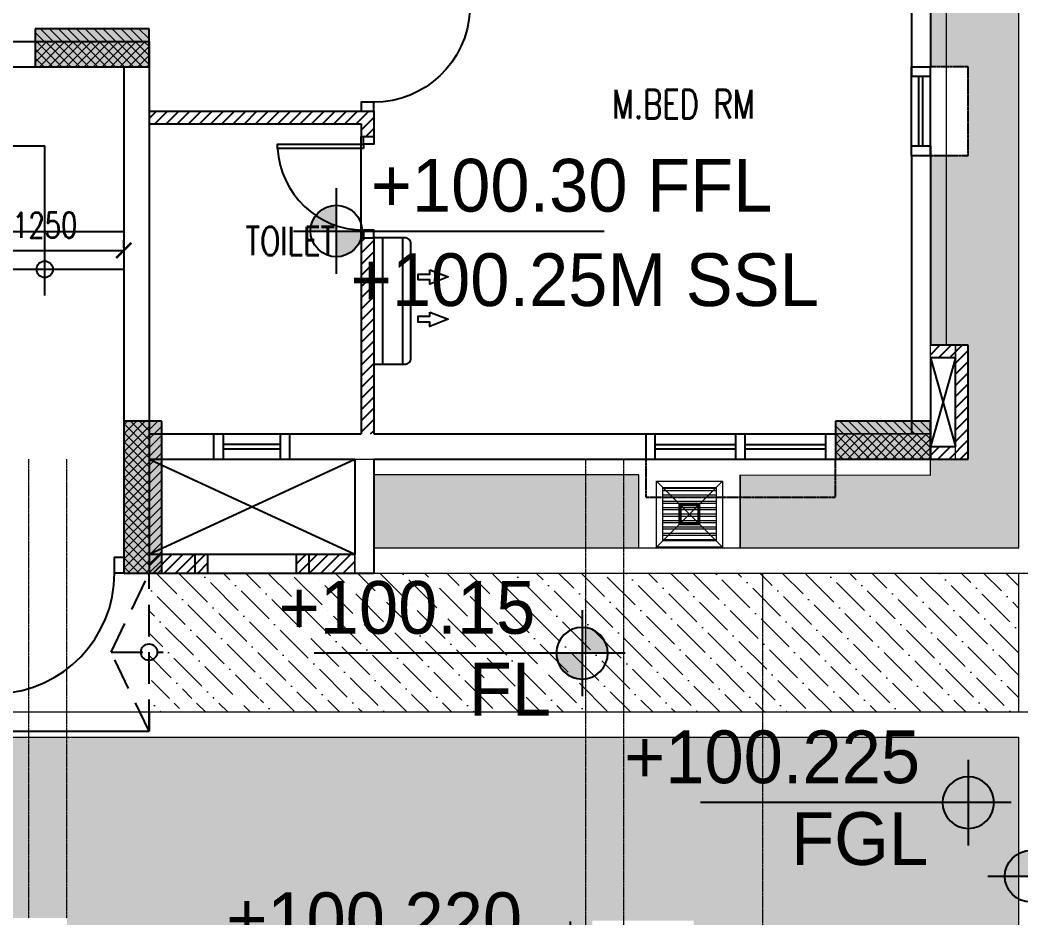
# Model space of a CAD drawing. Header units: millimetres. Extents: x 7964926 to 16080295, y -6277184 to -2986664.
# Drawn here: x 8015916 to 8023827, y -3128835 to -3121740 of the extents above; entities that cross this region are included whole.
import ezdxf

# ---------------------------------------------------------------- set-up
doc = ezdxf.new("R2010")
doc.units = ezdxf.units.MM
doc.header["$LTSCALE"] = 2000
doc.header["$MEASUREMENT"] = 0
doc.header["$PDMODE"] = 35
doc.header["$PDSIZE"] = 100
for name, pattern in [('1', [0, 0, 0]), ('CONTINU', [0, 0, 0]), ('DASHED2', [0.375, 0.25, -0.125]), ('HIDDEN', [0.375, 0.25, -0.125])]:
    doc.linetypes.add(name, pattern=pattern)
for name, color, linetype in [('a-AC units', 7, 'Continuous'), ('a-chajja', 2, 'HIDDEN'), ('a-col', 8, 'DASHED2'), ('a-cutout', 8, 'Continuous'), ('a-dim s', 8, 'Continuous'), ('a-door', 8, 'Continuous'), ('a-hat col', 252, 'Continuous'), ('a-hatch wall', 8, 'Continuous'), ('a-text m', 8, 'Continuous'), ('a-tile drop', 1, 'Continuous'), ('a-wall', 8, 'Continuous'), ('a-window', 8, 'Continuous'), ('L-FL', 7, 'Continuous')]:
    doc.layers.add(name, color=color, linetype=linetype)
for name, color, linetype, lineweight in [('Building block', 7, 'Continuous', 9), ('L - paving', 9, 'Continuous', 5), ('L-CHAMBERS', 50, 'Continuous', 5), ('L-CORECUT', 4, 'Continuous', 5), ('L-ELE 1', 24, 'Continuous', 20), ('L-ELE 2', 30, 'Continuous', 15), ('L-Paver 400x400', 250, '1', 13), ('L-SHRUBS', 96, 'Continuous', 18), ('STR-Capital', 8, 'Continuous', 15), ('STR-Column', 250, 'Continuous', 15), ('STR-Column Hatch', 250, 'Continuous', 15), ('STR-Podium Beam', 8, 'Continuous', 15), ('STR-RCC Up Stand', 250, 'Continuous', 15)]:
    doc.layers.add(name, color=color, linetype=linetype, lineweight=lineweight)
doc.styles.add('a-100 txt m', font='romans.shx', dxfattribs={"width": 0.75, "height": 300})
doc.styles.add('Century Gothic', font='GOTHIC.TTF')
doc.styles.add('romans', font='romans.shx', dxfattribs={"width": 0.75})
doc.styles.get("Standard").update_dxf_attribs({"font": 'romans.shx', "width": 0.75})
doc.dimstyles.new('a-100 dim s', dxfattribs={"dimscale": 200, "dimtxt": 1, "dimasz": 0.6, "dimexe": 0.4, "dimexo": 0.1, "dimgap": 0.5, "dimtad": 1, "dimdec": 0, "dimzin": 1, "dimdsep": 46, "dimtxsty": 'romans', "dimblk": 'ARCHTICK', "dimcen": 0.09, "dimclrd": 8, "dimclre": 8, "dimclrt": 2, "dimadec": 0, "dimazin": 0, "dimtfac": 1, "dimtdec": 0, "dimtofl": 0, "dimtmove": 2, "dimatfit": 3, "dimfxl": 1, "dimtolj": 1, "dimtzin": 0, "dimlwd": -1, "dimlwe": -1, "dimarcsym": 0})
pattern_1 = [(45, (1286095.437, 166168.526), (-44.1941738, 44.1941738), [])]
pattern_2 = [(315, (7519097.237, -610625.35), (35.3553391, 35.3553391), []), (45, (7519097.237, -610625.35), (-35.3553391, 35.3553391), [])]
pattern_3 = [(315, (7525272.237, -613725.35), (35.3553391, 35.3553391), []), (45, (7525272.237, -613725.35), (-35.3553391, 35.3553391), [])]
pattern_4 = [(45, (5505451.44, -3622948.786), (-35.3553391, 35.3553391), []), (135, (5505451.44, -3622948.786), (-35.3553391, -35.3553391), [])]
pattern_5 = [(315, (7627227.187, -624437.335), (35.3553391, 35.3553391), [])]
pattern_6 = [(45, (5519563.427, -3514818.836), (-35.3553391, 35.3553391), [])]
pattern_7 = [(315, (7633402.187, -627537.335), (35.3553391, 35.3553391), [])]

# ---------------------------------------------------------------- blocks, each defined once
blk = doc.blocks.new('basement - column')
at = {"layer": 'a-hat col'}
h = blk.add_hatch(color=256, dxfattribs=at)
h.dxf.hatch_style = 1
h.paths.add_polyline_path([(28850, -35749.3), (27950, -35749.3), (27950, -36049.3), (28850, -36049.3)])
h = blk.add_hatch(color=256, dxfattribs=at)
h.dxf.hatch_style = 1
h.paths.add_polyline_path([(28950, -38849.3), (28650, -38849.3), (28650, -40049.4), (28950, -40049.4)])
h = blk.add_hatch(color=256, dxfattribs=at)
h.dxf.hatch_style = 1
h.paths.add_polyline_path([(35025, -38849.3), (34275, -38849.3), (34275, -39149.3), (35025, -39149.3)])
at = {"layer": 'a-col', "linetype": 'DASHED2', "ltscale": 0.001}
for points in [[(27950, -35749.3), (27950, -36049.3), (28850, -36049.3), (28850, -35749.3)], [(28650, -40049.4), (28950, -40049.4), (28950, -38849.3), (28650, -38849.3)], [(34275, -38849.3), (34275, -39149.3), (35025, -39149.3), (35025, -38849.3)]]:
    blk.add_lwpolyline(points, close=True, dxfattribs=at)
blk = doc.blocks.new('finish lvl')
h = blk.add_hatch(color=256)
edge = h.paths.add_edge_path()
edge.add_ellipse((0.0378, 0.003), major_axis=(-0.0305, 0.0305), ratio=1, start_angle=-45, end_angle=45)
edge.add_line((-0.0053, 0.003), (0.0378, 0.003))
edge.add_line((0.0378, 0.003), (0.0378, 0.0461))
edge = h.paths.add_edge_path()
edge.add_ellipse((0.0378, 0.003), major_axis=(-0.0305, 0.0305), ratio=1, start_angle=135, end_angle=225)
edge.add_line((0.0809, 0.003), (0.0378, 0.003))
edge.add_line((0.0378, 0.003), (0.0378, -0.0401))
for p, q in [((0.0378, 0.0748), (0.0378, -0.0688)), ((-0.034, 0.003), (0.4857, 0.003))]:
    blk.add_line(p, q)
blk.add_ellipse((0.0378, 0.003), major_axis=(-0.0305, 0.0305), ratio=1, start_param=1.570796326794534, end_param=7.85398163397412)
at = {"layer": 'L-FL'}
for tag, p in [('%%P0.00', (0.1256, 0.0357)), ('FIN.LVL.', (0.1075, -0.103))]:
    blk.add_attdef(tag, p, '', height=0.08, dxfattribs=at)
blk = doc.blocks.new('*U160')
for points in [[(0, 80), (60, 80), (60, 0), (0, 0)], [(800, 80), (740, 80), (740, 0), (800, 0)]]:
    blk.add_lwpolyline(points)
blk.add_lwpolyline([(95, 0), (95, -679.1), (60, -679.1), (60, 0)], close=True)
blk.add_arc((57.5, 2.4), 682.5, 273.15305, 359.7973)
blk = doc.blocks.new('*U163')
blk.add_line((70, 0), (70, 0))
blk.add_lwpolyline([(795, 100), (795, 859.2), (830, 859.2), (830, 100)], close=True)
for points in [[(0, 100), (70, 100), (70, 0), (0, 0)], [(900, 0), (830, 0), (830, 100), (900, 100)]]:
    blk.add_lwpolyline(points)
blk.add_arc((830, 100), 760, 92.63956, 180)
blk = doc.blocks.new('AC IDU')
at = {"color": 8}
for p, q in [((419493, 283872.3), (419493, 284872.3)), ((419651, 283872.3), (419651, 284872.3))]:
    blk.add_line(p, q, dxfattribs=at)
blk.add_lwpolyline([(419423, 284872.3), (419668, 284872.3, -0.414214), (419718, 284822.3), (419718, 283922.3, -0.414214), (419668, 283872.3), (419423, 283872.3)], format="xyb", close=True, dxfattribs=at)
at = {"color": 252}
for points in [[(419866.6, 284459.6), (420011.7, 284516.3), (419866.6, 284573.1), (419866.6, 284539), (419775.8, 284539), (419775.8, 284493.6), (419866.6, 284493.6)], [(419866.6, 284126), (420011.7, 284182.7), (419866.6, 284239.5), (419866.6, 284205.4), (419775.8, 284205.4), (419775.8, 284160), (419866.6, 284160)]]:
    blk.add_lwpolyline(points, close=True, dxfattribs=at)
blk = doc.blocks.new('*U162')
blk.add_line((1026.7, 0), (1026.7, 0))
for points in [[(0, 125.7), (73.3, 125.7), (73.3, 0), (0, 0)], [(1100, 0), (1026.7, 0), (1026.7, 125.7), (1100, 125.7)]]:
    blk.add_lwpolyline(points)
blk.add_lwpolyline([(110, 0), (110, -952.6), (73.3, -952.6), (73.3, 0)], close=True)
blk.add_arc((73.3, 0), 953.3, 272.20423, 0)
blk = doc.blocks.new('_ArchTick')
at = {"color": 0, "linetype": 'ByBlock', "const_width": 0.15}
blk.add_lwpolyline([(-0.5, -0.5), (0.5, 0.5)], dxfattribs=at)
blk = doc.blocks.new('*D413')
at = {"layer": 'a-dim s', "color": 8, "transparency": 16777216}
for p, q in [((4750, -13530.6), (4750, -13470.6)), ((6000, -13530.6), (6000, -13470.6)), ((4750, -13550.6), (6000, -13550.6))]:
    blk.add_line(p, q, dxfattribs=at)
at = {"layer": 'Defpoints', "color": 0, "transparency": 16777216}
for p in [(4750, -13550.6), (6000, -13550.6), (6000, -13550.6)]:
    blk.add_point(p, dxfattribs=at)
at = {"layer": 'a-dim s', "color": 8, "transparency": 16777216, "xscale": 120, "yscale": 120, "zscale": 120, "rotation": 180}
blk.add_blockref('_ArchTick', (4750, -13550.6), dxfattribs=at)
at = {"layer": 'a-dim s', "color": 8, "transparency": 16777216, "xscale": 120, "yscale": 120, "zscale": 120}
blk.add_blockref('_ArchTick', (6000, -13550.6), dxfattribs=at)
at = {"layer": 'a-dim s', "color": 2, "transparency": 16777216, "insert": (5375, -13350.6), "char_height": 200, "attachment_point": 5, "style": 'romans'}
blk.add_mtext('\\A1;1250', dxfattribs=at)
blk = doc.blocks.new('GROUND FLOOR -CORE')
at = {"layer": 'a-door'}
for p, q in [((1464.5, -12725), (5375, -12725)), ((5375, -13906.1), (5375, -12725)), ((4750, -13400), (6000, -13400)), ((4750, -13700), (6000, -13700))]:
    blk.add_line(p, q, dxfattribs=at)
at = {"layer": 'a-door', "linetype": 'HIDDEN', "ltscale": 0.5}
for p, q in [((6200, -17350), (6200, -16100)), ((5900, -16725), (6312.2, -16725)), ((4600, -17350), (6200, -17350))]:
    blk.add_line(p, q, dxfattribs=at)
blk.add_lwpolyline([(6200, -17350), (5900, -16725), (6200, -16100)], dxfattribs=at)
at = {"layer": 'a-door'}
for centre in [(5375, -13700), (6200, -16725)]:
    blk.add_circle(centre, 65, dxfattribs=at)
at = {"layer": 'a-wall'}
for p, q in [((-550, -11900), (6200, -11900)), ((6200, -11900), (6200, -16100)), ((-550, -12100), (6000, -12100)), ((6000, -12100), (6000, -16100)), ((6200, -15950), (6200, -16100)), ((6000, -16100), (6200, -16100))]:
    blk.add_line(p, q, dxfattribs=at)
at = {"layer": 'a-door', "extrusion": (0, 0, -1), "xscale": -1, "zscale": -1, "rotation": 5.69075570667e-05}
blk.add_blockref('*U162', (-4900, -16100), dxfattribs=at)
at = {"layer": 'a-dim s'}
dim = blk.add_linear_dim(base=(6000, -13550.6), p1=(4750, -13550.6), p2=(6000, -13550.6), dimstyle='a-100 dim s', dxfattribs=at)
dim.commit()
dim.dimension.update_dxf_attribs({"geometry": '*D413', "text_midpoint": (5375, -13350.6)})
blk = doc.blocks.new('block 1')
at = {"layer": 'a-hatch wall'}
h = blk.add_hatch(dxfattribs=at)
h.set_pattern_fill('ANSI31', color=256, scale=500)
h.set_pattern_definition(pattern_1)
h.paths.add_polyline_path([(8096293.7, -2885805.3), (8094518.7, -2885805.3), (8094518.7, -2885905.3), (8096193.7, -2885905.3), (8096193.7, -2886005.3), (8096293.7, -2886005.3)])
h = blk.add_hatch(dxfattribs=at)
h.set_pattern_fill('ANSI31', color=256, scale=500)
h.set_pattern_definition(pattern_1)
h.paths.add_polyline_path([(8096293.7, -2886805.3), (8096193.7, -2886805.3), (8096193.7, -2887555.3), (8096193.7, -2887555.3), (8096193.7, -2888355.3), (8096293.7, -2888355.3)])
h = blk.add_hatch(dxfattribs=at)
h.set_pattern_fill('ANSI31', color=256, scale=500)
h.set_pattern_definition(pattern_1)
h.paths.add_polyline_path([(8100993.7, -2887655.3), (8100693.7, -2887655.3), (8100693.7, -2887755.3), (8100893.7, -2887755.3), (8100893.7, -2888455.3), (8100693.7, -2888455.3), (8100693.7, -2888555.3), (8100993.7, -2888555.3)])
h = blk.add_hatch(dxfattribs=at)
h.set_pattern_fill('ANSI31', color=256, scale=500)
h.set_pattern_definition(pattern_1)
h.paths.add_polyline_path([(8096143.7, -2889305.3), (8095681.2, -2889305.3), (8095681.2, -2889455.3), (8096143.7, -2889455.3)])
h.paths.add_polyline_path([(8094981.2, -2889305.3), (8094518.7, -2889305.3), (8094518.7, -2889455.3), (8094981.2, -2889455.3)])
at = {"layer": 'a-chajja', "ltscale": 0.005}
for points in [[(8100693.7, -2886155.3), (8100993.7, -2886155.3), (8100993.7, -2885455.3), (8100693.7, -2885455.3)], [(8098443.7, -2888555.3), (8098443.7, -2888855.3), (8099943.7, -2888855.3), (8099943.7, -2888555.3)]]:
    blk.add_lwpolyline(points, dxfattribs=at)
at = {"layer": 'a-cutout', "linetype": 'HIDDEN', "ltscale": 1000}
for p, q in [((8100893.7, -2887755.3), (8100693.7, -2888455.3)), ((8100693.7, -2887755.3), (8100893.7, -2888455.3)), ((8094518.7, -2889305.3), (8096143.7, -2888555.3)), ((8094518.7, -2888555.3), (8096143.7, -2889305.3))]:
    blk.add_line(p, q, dxfattribs=at)
at = {"layer": 'a-door'}
for p, q in [((8094981.2, -2889305.3), (8095681.2, -2889305.3)), ((8094981.2, -2889455.3), (8095681.2, -2889455.3))]:
    blk.add_line(p, q, dxfattribs=at)
at = {"layer": 'a-tile drop', "color": 8}
blk.add_line((8096193.7, -2886805.3), (8096193.7, -2886005.3), dxfattribs=at)
at = {"layer": 'a-wall'}
for p, q in [((8100693.7, -2884705.3), (8100693.7, -2885455.3)), ((8100543.7, -2884855.3), (8100543.7, -2885455.3)), ((8087768.7, -2885255.3), (8094518.7, -2885255.3)), ((8094518.7, -2885255.3), (8094518.7, -2885805.3)), ((8089018.7, -2885455.3), (8094318.7, -2885455.3)), ((8094318.7, -2885455.3), (8094318.7, -2888555.3)), ((8100543.7, -2885455.3), (8100693.7, -2885455.3)), ((8094518.7, -2885805.3), (8096293.7, -2885805.3)), ((8096293.7, -2885805.3), (8096293.7, -2886005.3)), ((8094518.7, -2885905.3), (8096193.7, -2885905.3)), ((8094518.7, -2885905.3), (8094518.7, -2888355.3)), ((8096193.7, -2885905.3), (8096193.7, -2886005.3)), ((8096193.7, -2886005.3), (8096293.7, -2886005.3)), ((8100543.7, -2886155.3), (8100543.7, -2887655.3)), ((8100543.7, -2886155.3), (8100693.7, -2886155.3)), ((8100693.7, -2886155.3), (8100693.7, -2887655.3)), ((8096193.7, -2886805.3), (8096293.7, -2886805.3)), ((8096193.7, -2886805.3), (8096193.7, -2888355.3)), ((8096293.7, -2886805.3), (8096293.7, -2888355.3)), ((8100543.7, -2887655.3), (8100543.7, -2888355.3)), ((8100993.7, -2887655.3), (8100693.7, -2887655.3)), ((8100993.7, -2888555.3), (8100993.7, -2887655.3)), ((8094518.7, -2888355.3), (8095031.2, -2888355.3)), ((8095031.2, -2888555.3), (8095031.2, -2888355.3)), ((8095631.2, -2888355.3), (8096193.7, -2888355.3)), ((8095631.2, -2888555.3), (8095631.2, -2888355.3)), ((8096293.7, -2888355.3), (8098443.7, -2888355.3)), ((8098443.7, -2888355.3), (8098443.7, -2888555.3)), ((8098443.7, -2888355.3), (8098443.7, -2888505.3)), ((8094318.7, -2888555.3), (8094318.7, -2889455.3)), ((8094518.7, -2888555.3), (8095031.2, -2888555.3)), ((8094518.7, -2888555.3), (8094518.7, -2889305.3)), ((8095631.2, -2888555.3), (8096143.7, -2888555.3)), ((8096143.7, -2888555.3), (8096143.7, -2889305.3)), ((8096293.7, -2888555.3), (8098443.7, -2888555.3)), ((8096293.7, -2888555.3), (8096293.7, -2889455.3)), ((8100693.7, -2888555.3), (8100993.7, -2888555.3)), ((8094518.7, -2889305.3), (8094981.2, -2889305.3)), ((8094981.2, -2889305.3), (8094981.2, -2889455.3)), ((8095681.2, -2889305.3), (8096143.7, -2889305.3)), ((8095681.2, -2889305.3), (8095681.2, -2889455.3)), ((8094318.7, -2889455.3), (8094981.2, -2889455.3)), ((8095681.2, -2889455.3), (8096293.7, -2889455.3))]:
    blk.add_line(p, q, dxfattribs=at)
blk.add_lwpolyline([(8100693.7, -2888455.3), (8100893.7, -2888455.3), (8100893.7, -2887755.3), (8100693.7, -2887755.3), (8100693.7, -2888555.3)], dxfattribs=at)
at = {"layer": 'a-window'}
for p, q in [((8100543.7, -2886155.3), (8100543.7, -2885455.3)), ((8100693.7, -2886155.3), (8100693.7, -2885455.3)), ((8100603.7, -2886080.3), (8100603.7, -2885530.3)), ((8100633.7, -2886080.3), (8100633.7, -2885530.3)), ((8095031.2, -2888355.3), (8095631.2, -2888355.3)), ((8095106.2, -2888555.3), (8095106.2, -2888355.3)), ((8095556.2, -2888555.3), (8095556.2, -2888355.3)), ((8098443.7, -2888355.3), (8099943.7, -2888355.3)), ((8098518.7, -2888555.3), (8098518.7, -2888355.3)), ((8099156.2, -2888555.3), (8099156.2, -2888355.3)), ((8099231.2, -2888555.3), (8099231.2, -2888355.3)), ((8099868.7, -2888555.3), (8099868.7, -2888355.3)), ((8095106.2, -2888437.8), (8095556.2, -2888437.8)), ((8098518.7, -2888439.6), (8099156.2, -2888439.6)), ((8099231.2, -2888439.6), (8099868.7, -2888439.6)), ((8095106.2, -2888472.8), (8095556.2, -2888472.8)), ((8098518.7, -2888474.6), (8099156.2, -2888474.6)), ((8099231.2, -2888474.6), (8099868.7, -2888474.6)), ((8095031.2, -2888555.3), (8095631.2, -2888555.3)), ((8098443.7, -2888555.3), (8099943.7, -2888555.3))]:
    blk.add_line(p, q, dxfattribs=at)
for points in [[(8100543.7, -2885455.3), (8100543.7, -2885530.3), (8100693.7, -2885530.3), (8100693.7, -2885455.3)], [(8100543.7, -2886155.3), (8100543.7, -2886080.3), (8100693.7, -2886080.3), (8100693.7, -2886155.3)]]:
    blk.add_lwpolyline(points, dxfattribs=at)
at = {"ltscale": 750}
blk.add_blockref('GROUND FLOOR -CORE', (8088318.7, -2873355.3), dxfattribs=at)
at = {"layer": 'a-AC units', "xscale": -1, "rotation": 180.0000000001228}
blk.add_blockref('AC IDU', (7676870.7, -2602933.1), dxfattribs=at)
blk.add_blockref('AC IDU', (7676870.7, -2602933.1), dxfattribs=at)
at = {"layer": 'a-door', "xscale": -1, "rotation": 270}
blk.add_blockref('*U163', (8096193.7, -2885805.3), dxfattribs=at)
at = {"layer": 'a-door', "rotation": 270}
blk.add_blockref('*U160', (8096213.7, -2886005.3), dxfattribs=at)

msp = doc.modelspace()

# ---------------------------------------------------------------- hatches: boundary and pattern name
at = {"layer": 'L - paving'}
h = msp.add_hatch(dxfattribs=at)
h.set_pattern_fill('ANSI36', color=256, scale=1000, angle=90)
h.set_pattern_definition([(135, (0.13, -1e-05), (-243.067956, 66.2912607), [312.5, -62.5, 0, -62.5])])
edge = h.paths.add_edge_path()
edge.add_line((8023811.3, -3126110), (8018711.3, -3126110))
edge.add_line((8018711.3, -3126110), (8017036.2, -3126110))
edge.add_line((8017036.2, -3126110), (8017036.2, -3126110))
edge.add_line((8017036.2, -3126110), (8016936.3, -3126110))
edge.add_line((8016936.3, -3126110), (8016936.3, -3126186.2))
edge.add_arc((8016862, -3127136.6), 953.3, 2.20417, 85.53081, ccw=False)
edge.add_line((8017814.6, -3127100), (8017814.6, -3127136.6))
edge.add_line((8017814.6, -3127136.6), (8016936.3, -3127136.6))
edge.add_line((8016936.3, -3127136.6), (8016936.3, -3127210))
edge.add_line((8016936.3, -3127210), (8023811.3, -3127210))
edge.add_line((8023811.3, -3127210), (8023811.3, -3126110))
edge = h.paths.add_edge_path(flags=17)
edge.add_line((8016936.3, -3126186.2), (8016936.3, -3127100))
edge.add_line((8016936.3, -3127100), (8017814.6, -3127100))
edge.add_arc((8016862, -3127136.6), 953.3, 2.20417, 85.53081)
at = {"layer": 'L-Paver 400x400', "true_color": 0x636466}
h = msp.add_hatch(dxfattribs=at)
h.set_pattern_fill('ANSI32', color=251, scale=135, angle=315)
h.set_pattern_definition([(0, (22333.407, 22624.82), (1e-14, 50.625), []), (0, (22350.28, 22607.944), (1e-14, 50.625), [])])
h.paths.add_polyline_path([(8021417.2, -3125434.3), (8020997.2, -3125434.3), (8020997.2, -3125854.3), (8021417.2, -3125854.3)])
at = {"layer": 'L-SHRUBS'}
h = msp.add_hatch(dxfattribs=at)
h.set_pattern_fill('GRASS', color=256, scale=200)
h.paths.add_polyline_path([(8023661.3, -3113810), (8023661.3, -3113760), (8023111.3, -3113760), (8023111.3, -3113810)])
h.paths.add_polyline_path([(8021784, -3118777.2), (8022584, -3118777.2), (8022584, -3119575.8), (8021784, -3119575.8)], flags=16)
h.paths.add_polyline_path([(8021607.2, -3125334.9), (8021606.7, -3125910), (8023661.3, -3125910), (8023661.3, -3114010), (8023111.3, -3114010), (8023111.3, -3115510), (8023411.3, -3115510), (8023411.3, -3116410), (8021786.3, -3116410), (8021786.3, -3117910), (8021486.3, -3117910), (8021486.3, -3118260), (8020736.2, -3118260), (8020136.3, -3118260), (8020136.3, -3121235), (8022361.2, -3121235), (8022361.2, -3121260), (8023111.2, -3121260), (8023111.2, -3121360), (8023111.3, -3121360), (8023111.3, -3122110), (8023411.3, -3122110), (8023411.3, -3122810), (8023111.3, -3122810), (8023111.3, -3124310), (8023411.3, -3124310), (8023411.3, -3125210), (8023111.2, -3125210), (8023111.2, -3125210), (8023111, -3125210), (8023111.1, -3125335.1)])
h.paths.add_polyline_path([(8020806.7, -3125910), (8020806.7, -3125335), (8018711.3, -3125335), (8018711.3, -3125910)])
h.paths.add_polyline_path([(8023211.3, -3118331.7), (8023561.3, -3118331.7), (8023561.3, -3117981.7), (8023211.3, -3117981.7)], flags=16)
h = msp.add_hatch(dxfattribs=at)
h.set_pattern_fill('GRASS', color=256, scale=200)
edge = h.paths.add_edge_path()
edge.add_line((8023661.3, -3113810), (8023661.3, -3113760))
edge.add_line((8023661.3, -3113810), (8023111.3, -3113810))
edge.add_line((8023111.3, -3113760), (8023111.3, -3113810))
edge.add_line((8023111.3, -3113810), (8023661.3, -3113810))
h.paths.add_polyline_path([(8021784, -3118777.2), (8022584, -3118777.2), (8022584, -3119575.8), (8021784, -3119575.8)], flags=16)
h.paths.add_polyline_path([(8020806.7, -3125910), (8020806.7, -3125335), (8018711.3, -3125335), (8018711.3, -3125910)])
h.paths.add_polyline_path([(8023561.3, -3118331.7), (8023211.3, -3118331.7), (8023211.3, -3117981.7), (8023561.3, -3117981.7)])
h.paths.add_polyline_path([(8023236.1, -3121235), (8023236.1, -3122110), (8023411.3, -3122110), (8023411.3, -3122810), (8023111.3, -3122810), (8023111.3, -3124310), (8023411.3, -3124310), (8023411.3, -3125210), (8023111.2, -3125210), (8023111.2, -3125210), (8023111, -3125210), (8023111.1, -3125335.1), (8021607.2, -3125334.9), (8021606.7, -3125910), (8023811.3, -3125910), (8023811.3, -3114010), (8023111.3, -3114010), (8023111.3, -3115510), (8023411.3, -3115510), (8023411.3, -3116410), (8021786.3, -3116410), (8021786.3, -3117910), (8021486.3, -3117910), (8021486.3, -3118260), (8020736.2, -3118260), (8020136.3, -3118260), (8020136.3, -3121235)])
h = msp.add_hatch(dxfattribs=at)
h.set_pattern_fill('GRASS', color=256, scale=200)
h.set_pattern_definition([(90, (83511.5, 57551.15), (-141.4213562, 141.4213562), [37.5, -245.3427126]), (45, (83511.5, 57551.15), (-141.4213562, 141.4213562), [37.5, -162.5]), (135, (83511.5, 57551.15), (-141.4213562, -141.4213562), [37.5, -162.5])])
edge = h.paths.add_edge_path()
edge.add_arc((7993336.1, -3138285), 550, 180, 270)
edge.add_line((7993336.1, -3138835), (7998973.7, -3138835))
edge.add_line((7998973.7, -3138835), (7998973.7, -3138410))
edge.add_line((7998973.7, -3138410), (7995136.3, -3138410))
edge.add_line((7995136.3, -3138410), (7995136.3, -3138585))
edge.add_line((7995136.3, -3138585), (7993636.3, -3138585))
edge.add_line((7993636.3, -3138585), (7993636.3, -3138285))
edge.add_line((7993636.3, -3138285), (7992786.1, -3138285))
h.paths.add_polyline_path([(8013398.7, -3138835), (8013398.7, -3138285), (8013386.3, -3138285), (8013386.3, -3138410), (8011886.3, -3138410), (8011886.3, -3138394), (8002736.1, -3138410), (8001562, -3138410), (8000943, -3138410), (8000186.3, -3138410), (7999723.7, -3138410), (7999723.7, -3138835)])
h.paths.add_polyline_path([(8021751.1, -3135423), (8022551.1, -3135423), (8022551.1, -3136221.6), (8021751.1, -3136221.6)], flags=16)
h.paths.add_polyline_path([(8014457.4, -3126783.4), (8014457, -3125984.8), (8015257.4, -3125983.4), (8015257.4, -3126783.4)], flags=16)
h.paths.add_polyline_path([(8023561.3, -3136560), (8023211.3, -3136560), (8023211.3, -3136210), (8023561.3, -3136210)])
edge = h.paths.add_edge_path()
edge.add_line((8007986.1, -3125310), (8007986.1, -3126310))
edge.add_line((8007986.1, -3126310), (8013086.3, -3126310))
edge.add_line((8013086.3, -3126310), (8013086.3, -3128835))
edge.add_line((8013086.3, -3128835), (8016286.3, -3128835))
edge.add_line((8016286.3, -3128835), (8016286.3, -3129610))
edge.add_line((8016286.3, -3129610), (8020439.7, -3129619.6))
edge.add_line((8020439.7, -3129619.6), (8020439.7, -3128855))
edge.add_line((8020439.7, -3128855), (8021239.7, -3128855))
edge.add_line((8021239.7, -3128855), (8021239.7, -3129653.5))
edge.add_line((8021239.7, -3129653.5), (8020811.1, -3129653.5))
edge.add_line((8020811.1, -3129653.5), (8020811.1, -3138285))
edge.add_line((8020811.1, -3138285), (8020686.2, -3138285))
edge.add_line((8020686.2, -3138285), (8020686.1, -3138410))
edge.add_line((8020686.1, -3138410), (8019936.3, -3138410))
edge.add_line((8019936.3, -3138410), (8019936.3, -3138585))
edge.add_line((8019936.3, -3138585), (8018436.3, -3138585))
edge.add_line((8018436.3, -3138585), (8018436.3, -3138285))
edge.add_line((8018436.3, -3138285), (8014148.7, -3138285))
edge.add_line((8014148.7, -3138285), (8014148.7, -3138835))
edge.add_line((8014148.7, -3138835), (8021361.3, -3138835))
edge.add_arc((8021503.5, -3136531.6), 2307.7, 266.46598, 359.91659)
edge.add_line((8023811.3, -3136535), (8023811.3, -3127410))
edge.add_line((8023811.3, -3127410), (8015336.3, -3127410))
edge.add_line((8015336.3, -3127410), (8015336.3, -3125910))
edge.add_line((8015336.3, -3125910), (8014586.3, -3125910))
edge.add_line((8014586.3, -3125910), (8014586.3, -3125310))
edge.add_line((8014586.3, -3125310), (8007986.1, -3125310))
at = {"layer": 'STR-Column Hatch'}
h = msp.add_hatch(dxfattribs=at)
h.set_pattern_fill('ANSI31', color=250, scale=400, angle=-90)
h.set_pattern_definition(pattern_5)
h.paths.add_polyline_path([(8016036.1, -3121810), (8016036.1, -3121910), (8016936.1, -3121910), (8016936.1, -3121810)])
h = msp.add_hatch(dxfattribs=at)
h.set_pattern_fill('ANSI31', color=250, scale=400, angle=-90)
h.set_pattern_definition(pattern_5)
h.paths.add_polyline_path([(8016036.1, -3121810), (8016036.1, -3121910), (8016936.1, -3121910), (8016936.1, -3121810)])
h = msp.add_hatch(dxfattribs=at)
h.set_pattern_fill('ANSI37', color=250, scale=400, angle=-90)
h.set_pattern_definition(pattern_2)
h.paths.add_polyline_path([(8016036.1, -3121910), (8016036.1, -3122110), (8016936.1, -3122110), (8016936.1, -3121910)])
h = msp.add_hatch(dxfattribs=at)
h.set_pattern_fill('ANSI37', color=250, scale=400, angle=-90)
h.set_pattern_definition(pattern_2)
h.paths.add_polyline_path([(8016036.1, -3121910), (8016036.1, -3122110), (8016936.1, -3122110), (8016936.1, -3121910)])
h = msp.add_hatch(dxfattribs=at)
h.set_pattern_fill('ANSI37', color=250, scale=400)
h.set_pattern_definition(pattern_4)
h.paths.add_polyline_path([(8016736.1, -3126110), (8016936.1, -3126110), (8016936.1, -3124910), (8016736.1, -3124910)])
h = msp.add_hatch(dxfattribs=at)
h.set_pattern_fill('ANSI37', color=250, scale=400)
h.set_pattern_definition(pattern_4)
h.paths.add_polyline_path([(8016736.1, -3126110), (8016936.1, -3126110), (8016936.1, -3124910), (8016736.1, -3124910)])
h = msp.add_hatch(dxfattribs=at)
h.set_pattern_fill('ANSI31', color=250, scale=400)
h.set_pattern_definition(pattern_6)
h.paths.add_polyline_path([(8016936.1, -3126110), (8017036.1, -3126110), (8017036.1, -3124910), (8016936.1, -3124910)])
h = msp.add_hatch(dxfattribs=at)
h.set_pattern_fill('ANSI31', color=250, scale=400)
h.set_pattern_definition(pattern_6)
h.paths.add_polyline_path([(8016936.1, -3126110), (8017036.1, -3126110), (8017036.1, -3124910), (8016936.1, -3124910)])
h = msp.add_hatch(dxfattribs=at)
h.set_pattern_fill('ANSI31', color=250, scale=400, angle=-90)
h.set_pattern_definition(pattern_7)
h.paths.add_polyline_path([(8022361.1, -3124910), (8022361.1, -3125010), (8023111.1, -3125010), (8023111.1, -3124910)])
h = msp.add_hatch(dxfattribs=at)
h.set_pattern_fill('ANSI31', color=250, scale=400, angle=-90)
h.set_pattern_definition(pattern_7)
h.paths.add_polyline_path([(8022361.1, -3124910), (8022361.1, -3125010), (8023111.1, -3125010), (8023111.1, -3124910)])
h = msp.add_hatch(dxfattribs=at)
h.set_pattern_fill('ANSI37', color=250, scale=400, angle=-90)
h.set_pattern_definition(pattern_3)
h.paths.add_polyline_path([(8022361.1, -3125010), (8022361.1, -3125210), (8023111.1, -3125210), (8023111.1, -3125010)])
h = msp.add_hatch(dxfattribs=at)
h.set_pattern_fill('ANSI37', color=250, scale=400, angle=-90)
h.set_pattern_definition(pattern_3)
h.paths.add_polyline_path([(8022361.1, -3125010), (8022361.1, -3125210), (8023111.1, -3125210), (8023111.1, -3125010)])

# ---------------------------------------------------------------- linework, layer by layer
at = {"layer": 'a-door'}
for p, q in [((8017298.8, -3125960), (8018198.8, -3125960)), ((8017298.8, -3126110), (8018198.8, -3126110))]:
    msp.add_line(p, q, dxfattribs=at)
at = {"layer": 'a-wall'}
for p, q in [((8016936.3, -3125960), (8017298.8, -3125960)), ((8016936.3, -3125960), (8017298.8, -3125960)), ((8017298.8, -3125960), (8017298.8, -3126110)), ((8017298.8, -3125960), (8017298.8, -3126110)), ((8018198.8, -3125960), (8018561.3, -3125960)), ((8018198.8, -3125960), (8018198.8, -3126110)), ((8018198.8, -3125960), (8018561.3, -3125960)), ((8018198.8, -3125960), (8018198.8, -3126110)), ((8016736.3, -3126110), (8017298.8, -3126110)), ((8016736.3, -3126110), (8017298.8, -3126110)), ((8018198.8, -3126110), (8018711.3, -3126110)), ((8018198.8, -3126110), (8018711.3, -3126110)), ((8016936.3, -3127210), (8016936.3, -3127360)), ((8016936.3, -3127210), (8016936.3, -3127360)), ((8015336.3, -3127360), (8016936.3, -3127360)), ((8015336.3, -3127360), (8016936.3, -3127360))]:
    msp.add_line(p, q, dxfattribs=at)
at = {"layer": 'L-CHAMBERS'}
for p, q in [((8020947.2, -3125384.3), (8021467.2, -3125904.3)), ((8020947.2, -3125904.3), (8021467.2, -3125384.3))]:
    msp.add_line(p, q, dxfattribs=at)
for points in [[(8020807.2, -3125910), (8020807.2, -3125334.9)], [(8021607.2, -3125334.9), (8021607.2, -3125910)]]:
    msp.add_lwpolyline(points, dxfattribs=at)
for points in [[(8021467.2, -3125904.3), (8020947.2, -3125904.3), (8020947.2, -3125384.3), (8021467.2, -3125384.3)], [(8021417.2, -3125854.3), (8020997.2, -3125854.3), (8020997.2, -3125434.3), (8021417.2, -3125434.3)]]:
    msp.add_lwpolyline(points, close=True, dxfattribs=at)
at = {"layer": 'L-CORECUT', "const_width": 25}
msp.add_lwpolyline([(8021131.7, -3125570.7), (8021281.7, -3125570.7), (8021281.7, -3125720.7), (8021131.7, -3125720.7)], close=True, dxfattribs=at)
at = {"layer": 'L-ELE 1'}
for p, q in [((8018711.3, -3125910), (8023661.3, -3125910)), ((8018711.3, -3126110), (8024011.3, -3126110))]:
    msp.add_line(p, q, dxfattribs=at)
at = {"layer": 'L-ELE 2'}
for p, q in [((8023811.3, -3125910), (8023811.3, -3114010)), ((8018711.3, -3125910), (8023811.3, -3125910)), ((8023811.3, -3127210), (8023811.3, -3126110)), ((8024011.3, -3127210), (8015536.3, -3127210)), ((8023811.3, -3127410), (8015336.3, -3127410)), ((8023811.3, -3136535), (8023811.3, -3127410))]:
    msp.add_line(p, q, dxfattribs=at)
for points in [[(8020136.3, -3121235), (8023236.1, -3121235), (8023236.1, -3124310)], [(8021606.7, -3125910), (8021606.7, -3125335), (8023111.1, -3125335.1), (8023111.1, -3125210)], [(8020806.7, -3125910), (8020806.7, -3125335), (8018711.1, -3125335)]]:
    msp.add_lwpolyline(points, dxfattribs=at)
at = {"layer": 'STR-Capital', "linetype": 'HIDDEN', "ltscale": 0.005}
msp.add_lwpolyline([(8021786.1, -3135272.5), (8021786.1, -3126110), (8024011.1, -3126110), (8024011.1, -3120360), (8022486.1, -3120360), (8022486.1, -3116885)], dxfattribs=at)
msp.add_lwpolyline([(8021786.1, -3135272.5), (8021786.1, -3126110), (8024011.1, -3126110), (8024011.1, -3120360), (8022486.1, -3120360), (8022486.1, -3116885)], dxfattribs=at)
at = {"layer": 'STR-Column', "color": 8}
for points in [[(8016036.1, -3121810), (8016036.1, -3121910), (8016936.1, -3121910), (8016936.1, -3121810)], [(8016036.1, -3121810), (8016036.1, -3121910), (8016936.1, -3121910), (8016936.1, -3121810)], [(8016036.1, -3121910), (8016036.1, -3122110), (8016936.1, -3122110), (8016936.1, -3121910)], [(8016036.1, -3121910), (8016036.1, -3122110), (8016936.1, -3122110), (8016936.1, -3121910)], [(8016736.1, -3126110), (8016936.1, -3126110), (8016936.1, -3124910), (8016736.1, -3124910)], [(8016736.1, -3126110), (8016936.1, -3126110), (8016936.1, -3124910), (8016736.1, -3124910)], [(8016936.1, -3126110), (8017036.1, -3126110), (8017036.1, -3124910), (8016936.1, -3124910)], [(8016936.1, -3126110), (8017036.1, -3126110), (8017036.1, -3124910), (8016936.1, -3124910)], [(8022361.1, -3124910), (8022361.1, -3125010), (8023111.1, -3125010), (8023111.1, -3124910)], [(8022361.1, -3124910), (8022361.1, -3125010), (8023111.1, -3125010), (8023111.1, -3124910)], [(8022361.1, -3125010), (8022361.1, -3125210), (8023111.1, -3125210), (8023111.1, -3125010)], [(8022361.1, -3125010), (8022361.1, -3125210), (8023111.1, -3125210), (8023111.1, -3125010)]]:
    msp.add_lwpolyline(points, close=True, dxfattribs=at)
at = {"layer": 'STR-Podium Beam', "linetype": 'HIDDEN', "lineweight": 5, "ltscale": 0.005}
for p, q in [((8015986, -3128835), (8015985.5, -3125210)), ((8015986, -3128835), (8015985.5, -3125210)), ((8016286, -3128835), (8016286, -3125210)), ((8016286, -3128835), (8016286, -3125210)), ((8018561.1, -3125210), (8018561.1, -3125960)), ((8018561.1, -3125210), (8018561.1, -3125960)), ((8018711.1, -3125210), (8018711.1, -3126110)), ((8018711.1, -3125210), (8018711.1, -3126110)), ((8020386.1, -3125210), (8020386.1, -3129735)), ((8020386.1, -3125210), (8020386.1, -3129735)), ((8020686.1, -3125210), (8020686.1, -3129735)), ((8020686.1, -3125210), (8020686.1, -3129735)), ((8018561.1, -3125960), (8016936.1, -3125960)), ((8018561.1, -3125960), (8016936.1, -3125960)), ((8018711.1, -3126110), (8016736.1, -3126110)), ((8018711.1, -3126110), (8016736.1, -3126110))]:
    msp.add_line(p, q, dxfattribs=at)
at = {"layer": 'STR-RCC Up Stand'}
for points in [[(8023311.1, -3124410.1), (8023111.1, -3124410.1), (8023111.1, -3124310.1), (8023311.1, -3124310.1)], [(8023311.1, -3124410.1), (8023111.1, -3124410.1), (8023111.1, -3124310.1), (8023311.1, -3124310.1)], [(8023311.1, -3124310.1), (8023411.1, -3124310.1), (8023411.1, -3125210.1), (8023311.1, -3125210.1)], [(8023311.1, -3124310.1), (8023411.1, -3124310.1), (8023411.1, -3125210.1), (8023311.1, -3125210.1)], [(8023311.1, -3125110.1), (8023111.1, -3125110.1), (8023111.1, -3125210.1), (8023311.1, -3125210.1)], [(8023311.1, -3125110.1), (8023111.1, -3125110.1), (8023111.1, -3125210.1), (8023311.1, -3125210.1)]]:
    msp.add_lwpolyline(points, close=True, dxfattribs=at)
at = {"layer": 'STR-RCC Up Stand', "linetype": 'CONTINU'}
for points in [[(8018711.1, -3126110), (8018561.1, -3126110), (8018561.1, -3125210), (8018711.1, -3125210)], [(8018711.1, -3126110), (8018561.1, -3126110), (8018561.1, -3125210), (8018711.1, -3125210)], [(8017036.1, -3125960), (8018561.1, -3125960), (8018561.1, -3126110), (8017036.1, -3126110)], [(8017036.1, -3125960), (8018561.1, -3125960), (8018561.1, -3126110), (8017036.1, -3126110)]]:
    msp.add_lwpolyline(points, close=True, dxfattribs=at)

# ---------------------------------------------------------------- block references
at = {"layer": 'Building block', "color": 8}
msp.add_blockref('block 1', (-77582.6, -236654.6), dxfattribs=at)
at = {"layer": 'L-FL', "ltscale": 0.5}
ref = msp.add_blockref('finish lvl', (8018237, -3123421.6, 0), dxfattribs=dict(at, xscale=4725.606725074663, yscale=4725.606725074663, zscale=4725.606725074663, rotation=0.0002105369682294075))
ref.add_attrib('FIN.LVL.', '+100.25M SSL', (8018529.5, -3124000, 0), dxfattribs={"ltscale": 0.5, "height": 416.567, "rotation": 0.00021, "style": 'Century Gothic'})
ref.add_attrib('%%P0.00', '+100.30 FFL', (8018688.4, -3123253.8, 0), dxfattribs={"ltscale": 0.5, "height": 416.567, "rotation": 0.00021, "style": 'Century Gothic'})
ref = msp.add_blockref('finish lvl', (8020537, -3126757.3), dxfattribs=dict(at, xscale=-4725.606725092182, yscale=4725.606725092182, zscale=4725.606725092182, rotation=359.9997894630317))
ref.add_attrib('FIN.LVL.', 'FL', (8019463.7, -3127235.4, 0), dxfattribs={"ltscale": 0.5, "height": 416.57, "rotation": 359.99979, "style": 'Century Gothic'})
ref.add_attrib('%%P0.00', '+100.15', (8017959.5, -3126589.5), dxfattribs={"ltscale": 0.5, "height": 416.57, "rotation": 359.99979, "style": 'Century Gothic'})
ref = msp.add_blockref('finish lvl', (8023589.7, -3127937.8), dxfattribs=dict(at, xscale=-4725.606725092182, yscale=4725.606725092182, zscale=4725.606725092182, rotation=359.9997894630317))
ref.add_attrib('FIN.LVL.', 'FGL', (8022010.6, -3128415.8, 0), dxfattribs={"ltscale": 0.5, "height": 416.57, "rotation": 359.99979, "style": 'Century Gothic'})
ref.add_attrib('%%P0.00', '+100.225', (8020690.8, -3127770), dxfattribs={"ltscale": 0.5, "height": 416.57, "rotation": 359.99979, "style": 'Century Gothic'})
ref = msp.add_blockref('finish lvl', (8023724.9, -3128519.7), dxfattribs=dict(at, xscale=4725.606725092182, yscale=4725.606725092182, zscale=4725.606725092182, rotation=0.0002105369682294075))
ref.add_attrib('FIN.LVL.', 'TOC', (8024213.7, -3128997.8, 0), dxfattribs={"ltscale": 0.5, "height": 416.57, "rotation": 0.00021, "style": 'Century Gothic'})
ref.add_attrib('%%P0.00', '+100.275', (8024176.3, -3128351.9), dxfattribs={"ltscale": 0.5, "height": 416.57, "rotation": 0.00021, "style": 'Century Gothic'})
ref = msp.add_blockref('finish lvl', (8020444.1, -3129217.1), dxfattribs=dict(at, xscale=-4725.606725092182, yscale=4725.606725092182, zscale=4725.606725092182, rotation=359.9997894630317))
ref.add_attrib('FIN.LVL.', 'FGL', (8018865, -3129695.1, 0), dxfattribs={"ltscale": 0.5, "height": 416.57, "rotation": 359.99979, "style": 'Century Gothic'})
ref.add_attrib('%%P0.00', '+100.220', (8017545.2, -3129049.3), dxfattribs={"ltscale": 0.5, "height": 416.57, "rotation": 359.99979, "style": 'Century Gothic'})
at = {"layer": 'STR-Column', "ltscale": 1000}
msp.add_blockref('basement - column', (7988086.1, -3086060.7), dxfattribs=at)

# ---------------------------------------------------------------- texts
at = {"layer": 'a-text m', "char_height": 225, "attachment_point": 3, "style": 'a-100 txt m'}
for s, width, insert in [('M.BED RM', 4054.256, (8021723.3, -3122292.4)), ('TOILET', 2510.623, (8018407.3, -3123373.5))]:
    msp.add_mtext_dynamic_manual_height_columns(s, width=width, gutter_width=1, heights=[0], dxfattribs=dict(at, insert=insert))

doc.saveas('drawing.dxf')
